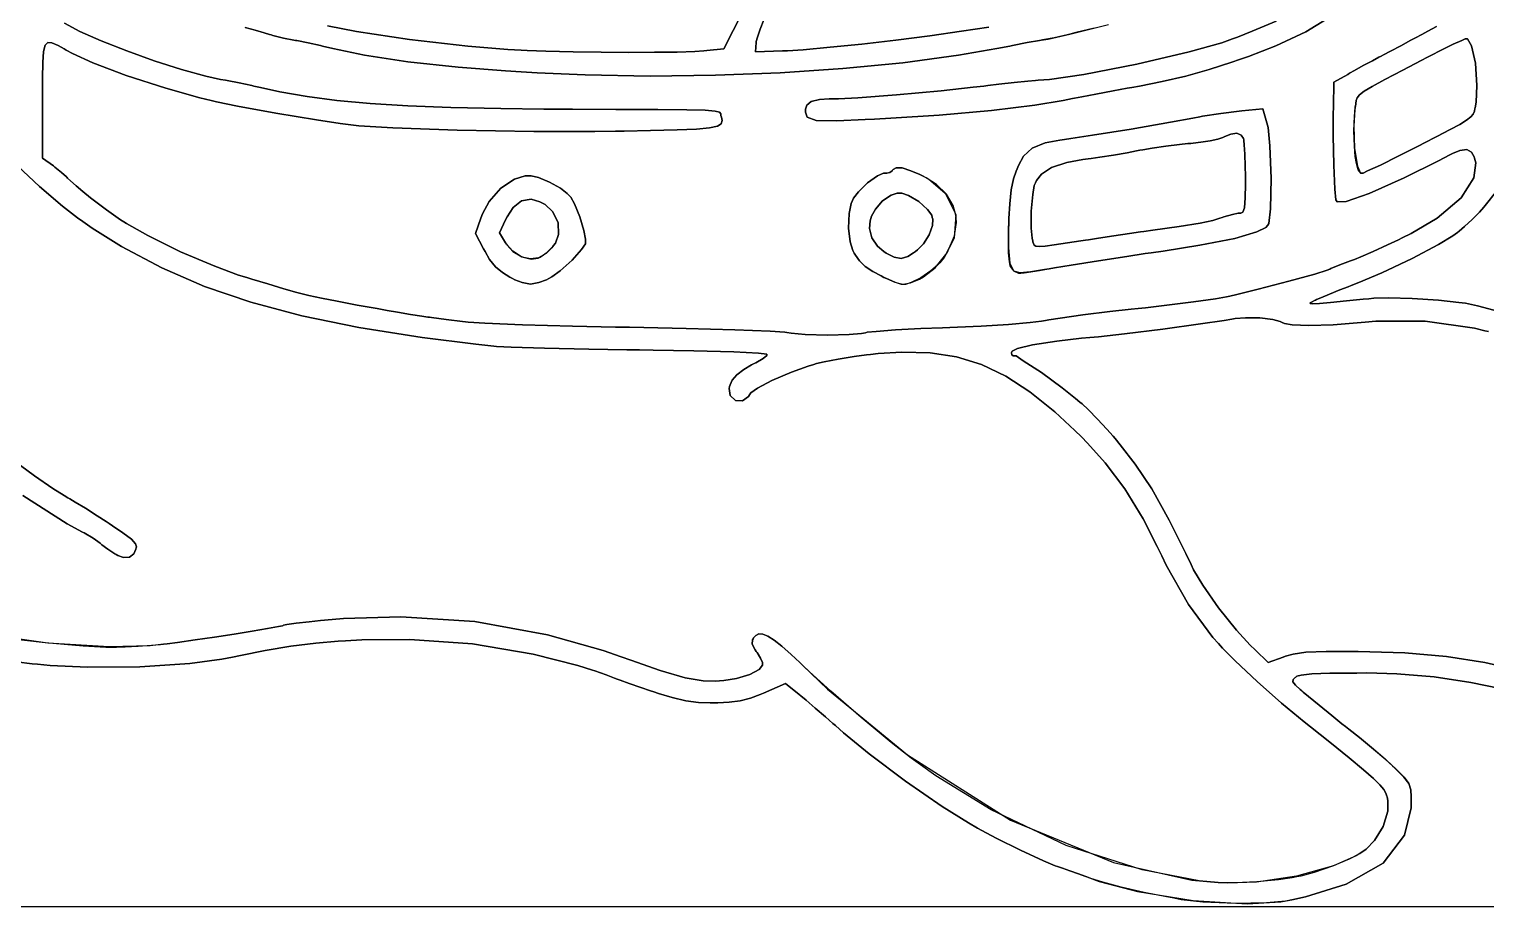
# Model space of a CAD drawing. Extents: x 0 to 13, y 0 to 16.7.
# Drawn here: x 4.37 to 9.68, y 0 to 3.2 of the extents above; entities that cross this region are included whole.
import ezdxf

# ---------------------------------------------------------------- set-up
doc = ezdxf.new("R2010")
doc.units = 0
doc.layers.get('0').update_dxf_attribs({"linetype": 'CONTINUOUS'})

msp = doc.modelspace()

# ---------------------------------------------------------------- linework, layer by layer
at = {"color": 7}
for points in [[(12.9583, 16.6667), (12.9583, 0), (0, 0)], [(6.96875, 3.2646), (6.90104, 3.13021), (6.83854, 3.12397), (6.82781, 3.12278), (6.79536, 3.12099), (6.73019, 3.11888), (6.64817, 3.11778), (6.55425, 3.11762), (6.45356, 3.11833), (6.35113, 3.12001), (6.25206, 3.12261), (6.18408, 3.125), (6.16146, 3.12603), (6.16146, 3.12603), (6.11279, 3.12804), (5.96707, 3.13992), (5.75493, 3.16411), (5.56114, 3.19374), (5.45518, 3.21436)], [(9.49908, 3.21224), (9.46756, 3.19521), (9.44499, 3.18317), (9.4375, 3.17914), (9.42942, 3.17492), (9.40539, 3.16206), (9.36833, 3.14208), (9.33068, 3.1219), (9.30533, 3.10851), (9.29688, 3.10417), (9.28885, 3.09999), (9.26492, 3.08735), (9.23122, 3.06928), (9.19987, 3.05203), (9.1811, 3.04129), (9.17503, 3.03749), (9.125, 3.00836), (9.12294, 2.91872), (9.12207, 2.89274), (9.12175, 2.81451), (9.12392, 2.706), (9.12847, 2.61817), (9.13226, 2.57969), (9.13439, 2.57607), (9.13644, 2.57206), (9.16965, 2.574), (9.25364, 2.60249), (9.38129, 2.65972), (9.50662, 2.72211), (9.5479, 2.74376), (9.55664, 2.74832), (9.58415, 2.75956), (9.60986, 2.76292), (9.62696, 2.75358), (9.6359, 2.73708), (9.63747, 2.73122), (9.64188, 2.71474), (9.63439, 2.65961), (9.58849, 2.58637), (9.50125, 2.51286), (9.40679, 2.45654), (9.37397, 2.44065), (9.36046, 2.43414), (9.31982, 2.41493), (9.26768, 2.39106), (9.22336, 2.37164), (9.19997, 2.36199), (9.19271, 2.35938), (9.18565, 2.35678), (9.14671, 2.34244), (9.1135, 2.32921), (9.10938, 2.3271), (9.10047, 2.32319), (9.05485, 2.30903), (8.96029, 2.28233), (8.84907, 2.25331), (8.77094, 2.2341), (8.74479, 2.22814), (8.73329, 2.22553), (8.69265, 2.21881), (8.61247, 2.20731), (8.51508, 2.19504), (8.43733, 2.18608), (8.41146, 2.18332), (8.38542, 2.18061), (8.3074, 2.17165), (8.20899, 2.1595), (8.12711, 2.14839), (8.08513, 2.14199), (8.07292, 2.1396), (8.05925, 2.13704), (8.0179, 2.13189), (7.93864, 2.12463), (7.83925, 2.11837), (7.75276, 2.11447), (7.72396, 2.11356), (7.69781, 2.11279), (7.61936, 2.10975), (7.52653, 2.10499), (7.45557, 2.09978), (7.42318, 2.09636), (7.41667, 2.09478), (7.40235, 2.09169), (7.35769, 2.08778), (7.27849, 2.08556), (7.19678, 2.08822), (7.1466, 2.09272), (7.13021, 2.09581), (7.13021, 2.09581), (7.12315, 2.09711), (7.06907, 2.10026), (6.9406, 2.10519), (6.76367, 2.11019), (6.60889, 2.11367), (6.55729, 2.11458), (6.50515, 2.11535), (6.34885, 2.1186), (6.16639, 2.12375), (6.02962, 2.12929), (5.96897, 2.13286), (5.95833, 2.13439), (5.94764, 2.13569), (5.88813, 2.1435), (5.83539, 2.15028), (5.82813, 2.15104), (5.82107, 2.15186), (5.79915, 2.155), (5.75803, 2.16151), (5.71035, 2.16954), (5.67367, 2.17594), (5.66146, 2.17811), (5.63715, 2.18257), (5.56429, 2.19586), (5.49089, 2.20942), (5.43431, 2.22054), (5.38758, 2.23074), (5.34392, 2.24175), (5.29622, 2.25521), (5.23774, 2.27268), (5.1805, 2.2901), (5.16146, 2.29585), (5.13183, 2.30496), (5.04449, 2.33712), (4.92031, 2.39014), (4.80078, 2.44937), (4.72287, 2.49328), (4.69792, 2.50939), (4.69228, 2.51303), (4.67572, 2.52436), (4.64947, 2.54329), (4.62088, 2.56483), (4.59179, 2.58751), (4.56386, 2.61008), (4.53896, 2.63097), (4.51882, 2.64893), (4.50836, 2.65896), (4.50521, 2.66249), (4.5039, 2.66407), (4.4866, 2.67893), (4.46149, 2.699), (4.45628, 2.70313), (4.41667, 2.73122), (4.41667, 2.94374), (4.41667, 2.9636), (4.41661, 3.02306), (4.41743, 3.08128), (4.42008, 3.12082), (4.42589, 3.14432), (4.43593, 3.15408), (4.45133, 3.15267), (4.47336, 3.14253), (4.49567, 3.13015), (4.50315, 3.12603), (4.52653, 3.11322), (4.59972, 3.07997), (4.72185, 3.0331), (4.86669, 2.9866), (4.9899, 2.9521), (5.03125, 2.94168), (5.05154, 2.93674), (5.12722, 2.92171), (5.26796, 2.896), (5.41531, 2.87125), (5.50217, 2.85781), (5.53125, 2.85417), (5.57053, 2.8495), (5.69412, 2.84179), (5.92876, 2.83322), (6.20811, 2.8291), (6.43093, 2.82921), (6.50521, 2.83018), (6.53722, 2.83074), (6.63331, 2.83242), (6.73047, 2.83475), (6.80078, 2.83778), (6.84831, 2.84207), (6.87696, 2.84831), (6.8909, 2.85704), (6.8941, 2.86888), (6.89176, 2.88064), (6.89063, 2.88439), (6.88997, 2.88644), (6.88917, 2.8929), (6.88499, 2.89919), (6.86908, 2.90354), (6.83242, 2.90642), (6.7659, 2.90815), (6.66049, 2.90918), (6.50717, 2.90978), (6.34939, 2.91026), (6.29688, 2.91043), (6.24447, 2.91069), (6.0874, 2.91243), (5.90582, 2.91629), (5.74826, 2.92231), (5.61089, 2.93072), (5.48996, 2.94194), (5.38162, 2.95617), (5.28207, 2.97368), (5.21099, 2.98904), (5.1875, 2.99479), (5.17969, 2.99664), (5.13346, 3.0064), (5.08985, 3.0146), (5.08333, 3.01563), (5.06532, 3.01824), (5.01193, 3.03033), (4.9229, 3.05512), (4.82422, 3.08697), (4.72418, 3.12283), (4.63086, 3.15956), (4.55246, 3.19422), (4.49707, 3.22364)], [(5.15576, 3.20882), (5.19228, 3.19846), (5.2251, 3.18892), (5.24376, 3.18326), (5.25, 3.18126), (5.25651, 3.17947), (5.29542, 3.16982), (5.33279, 3.16228), (5.33854, 3.16146), (5.34424, 3.16043), (5.38488, 3.15224), (5.42969, 3.14247), (5.4375, 3.14063), (5.47553, 3.13157), (5.5906, 3.10796), (5.74908, 3.08322), (5.93272, 3.06375), (6.10422, 3.05051), (6.16146, 3.04688), (6.21967, 3.04312), (6.39458, 3.03564), (6.63222, 3.03136), (6.87061, 3.0339), (7.10596, 3.04297), (7.33458, 3.05843), (7.55274, 3.08003), (7.75667, 3.10747), (7.89643, 3.13118), (7.94271, 3.14063), (7.95285, 3.14274), (8.00662, 3.15315), (8.05154, 3.16146), (8.05729, 3.16249), (8.08306, 3.16639), (8.16151, 3.18354), (8.3036, 3.21892)], [(7.86729, 3.20996), (7.76758, 3.19444), (7.65175, 3.17828), (7.52783, 3.16254), (7.40408, 3.14817), (7.28847, 3.13612), (7.18929, 3.12739), (7.13325, 3.12358), (7.11458, 3.12294), (7.01563, 3.11979), (7.01878, 3.1531), (7.01899, 3.15782), (7.02279, 3.17301), (7.03256, 3.20182), (7.04656, 3.23579)], [(8.91407, 3.23128), (8.82699, 3.1945), (8.77333, 3.17307), (8.75521, 3.16667), (8.71647, 3.153), (8.59765, 3.11936), (8.40647, 3.074), (8.21263, 3.03722), (8.08843, 3.0191), (8.04688, 3.01563), (8.03737, 3.01492), (8.0089, 3.01226), (7.95882, 3.00717), (7.90326, 3.00114), (7.86253, 2.99647), (7.84896, 2.99479), (7.81, 2.99018), (7.69293, 2.97781), (7.53054, 2.96278), (7.38911, 2.95204), (7.31912, 2.94792), (7.29585, 2.94792), (7.28407, 2.94792), (7.24886, 2.94581), (7.21869, 2.93869), (7.20264, 2.92551), (7.19792, 2.91032), (7.19792, 2.90522), (7.19792, 2.89931), (7.20458, 2.88146), (7.23682, 2.86968), (7.31261, 2.86789), (7.41564, 2.87213), (7.44997, 2.87397), (7.50896, 2.87711), (7.68599, 2.88861), (7.87696, 2.90522), (8.03489, 2.92497), (8.13781, 2.94206), (8.17188, 2.94894), (8.17914, 2.95025), (8.20529, 2.95518), (8.25717, 2.965), (8.32053, 2.97694), (8.37153, 2.98649), (8.38857, 2.98958), (8.41613, 2.99474), (8.49864, 3.01096), (8.58436, 3.03088), (8.67003, 3.05567), (8.75271, 3.08251), (8.78022, 3.09169), (8.81375, 3.10275), (8.91271, 3.141), (9.02251, 3.19222), (9.09733, 3.23876)], [(4.32536, 2.70378), (4.40571, 2.62853), (4.48921, 2.55701), (4.54438, 2.51346), (4.56353, 2.5), (4.5981, 2.47618), (4.70529, 2.40956), (4.85206, 2.33122), (5.00786, 2.26367), (5.17665, 2.20574), (5.36253, 2.15625), (5.56939, 2.11388), (5.80138, 2.07753), (5.99713, 2.05285), (6.0625, 2.04585), (6.07183, 2.04482), (6.12543, 2.04243), (6.24647, 2.03868), (6.40831, 2.03515), (6.54736, 2.03288), (6.59375, 2.03228), (6.64324, 2.03162), (6.79183, 2.02881), (6.93722, 2.02474), (7.02675, 2.02029), (7.05729, 2.01682), (7.05729, 2.01563), (7.05729, 2.0121), (7.04372, 2.00136), (7.01768, 1.98546), (7.01144, 1.98232), (7.0019, 1.97738), (6.97401, 1.9611), (6.94792, 1.94146), (6.93115, 1.92139), (6.92333, 1.90479), (6.92188, 1.89899), (6.92003, 1.89128), (6.92389, 1.86589), (6.94271, 1.84717), (6.96929, 1.84685), (6.99046, 1.86199), (6.99479, 1.86876), (6.99918, 1.87528), (7.02289, 1.89204), (7.07601, 1.92046), (7.14708, 1.95068), (7.20844, 1.97271), (7.22917, 1.97917), (7.23833, 1.98199), (7.2665, 1.98856), (7.31782, 1.99858), (7.37636, 2.00803), (7.42062, 2.01406), (7.43544, 2.01563), (7.46382, 2.01887), (7.54958, 2.02414), (7.65338, 2.02149), (7.74929, 2.00672), (7.84006, 1.97879), (7.92833, 1.93664), (8.01665, 1.87929), (8.10769, 1.80561), (8.18072, 1.73801), (8.20415, 1.71457), (8.22657, 1.69194), (8.29058, 1.62067), (8.36301, 1.5249), (8.42914, 1.41564), (8.48079, 1.31527), (8.49685, 1.28125), (8.51324, 1.24691), (8.59424, 1.1033), (8.68354, 0.983074), (8.70415, 0.960394), (8.71858, 0.944282), (8.76454, 0.898113), (8.84517, 0.822049), (8.93338, 0.743815), (8.99539, 0.691732), (9.01665, 0.675022), (9.03982, 0.656521), (9.10938, 0.600857), (9.18028, 0.543619), (9.23242, 0.500543), (9.26882, 0.468912), (9.29264, 0.44591), (9.30681, 0.428765), (9.31451, 0.414768), (9.31788, 0.404514), (9.31874, 0.401042), (9.32189, 0.388672), (9.32086, 0.348742), (9.30453, 0.293403), (9.27317, 0.242133), (9.24219, 0.210178), (9.23019, 0.202094), (9.20562, 0.185981), (9.12349, 0.15039), (8.9885, 0.111871), (8.84256, 0.090332), (8.73768, 0.086697), (8.70313, 0.089572), (8.70313, 0.089572), (8.63325, 0.095486), (8.42557, 0.135037), (8.14844, 0.223579), (7.87517, 0.353733), (7.67307, 0.477647), (7.60938, 0.523981), (7.58415, 0.542481), (7.51036, 0.600206), (7.40087, 0.690539), (7.29042, 0.786947), (7.21354, 0.85726), (7.18853, 0.881239), (7.17817, 0.891168), (7.14671, 0.920518), (7.11214, 0.951064), (7.08393, 0.973361), (7.06119, 0.987901), (7.04303, 0.995226), (7.02854, 0.99566), (7.01693, 0.989854), (7.00922, 0.981338), (7.00726, 0.978136), (7.00515, 0.974772), (7.00364, 0.958333), (7.0146, 0.937771), (7.01878, 0.932292), (7.02186, 0.928386), (7.03489, 0.907064), (7.04167, 0.891601), (7.04167, 0.886447), (7.04167, 0.881347), (7.0294, 0.865886), (6.99593, 0.847547), (6.94629, 0.833333), (6.90067, 0.826118), (6.88542, 0.824978), (6.87028, 0.82411), (6.82471, 0.824761), (6.75999, 0.835558), (6.66813, 0.862956), (6.56142, 0.899849), (6.52604, 0.912489), (6.46013, 0.935818), (6.25776, 0.992567), (5.9924, 1.04091), (5.72358, 1.05843), (5.51411, 1.05252), (5.44476, 1.04584), (5.43067, 1.04454), (5.38835, 1.04031), (5.3411, 1.03494), (5.30794, 1.03033), (5.29476, 1.02789), (5.29372, 1.02707), (5.29113, 1.02555), (5.27669, 1.02289), (5.23742, 1.01563), (5.18158, 1.00618), (5.11507, 0.995497), (5.04368, 0.984429), (4.97319, 0.973958), (4.9095, 0.964953), (4.87115, 0.959853), (4.85835, 0.958333), (4.80897, 0.9528), (4.6594, 0.948622), (4.43647, 0.961643), (4.19006, 0.997504)], [(9.70806, 2.17714), (9.64789, 2.19325), (9.61518, 2.20057), (9.60417, 2.2021), (9.57981, 2.20546), (9.50651, 2.21338), (9.41054, 2.22021), (9.32329, 2.22217), (9.26975, 2.2206), (9.25206, 2.21875), (9.23172, 2.21679), (9.17079, 2.21094), (9.11176, 2.20535), (9.07194, 2.20193), (9.04839, 2.20053), (9.03814, 2.20111), (9.03819, 2.20356), (9.04557, 2.20774), (9.05436, 2.21208), (9.05729, 2.21354), (9.06168, 2.21565), (9.07747, 2.22244), (9.10872, 2.23546), (9.14675, 2.25076), (9.17731, 2.26275), (9.1875, 2.26665), (9.21582, 2.27746), (9.29958, 2.3131), (9.4101, 2.36513), (9.50618, 2.41639), (9.55871, 2.44819), (9.57497, 2.46039), (9.58171, 2.4656), (9.60118, 2.48221), (9.62901, 2.50797), (9.65511, 2.53472), (9.67117, 2.55296), (9.67606, 2.55935), (9.71875, 2.61253)], [(9.77458, 0.868599), (9.67497, 0.891114), (9.53538, 0.913303), (9.38336, 0.926486), (9.25597, 0.931099), (9.21354, 0.931261), (9.18425, 0.931424), (9.09631, 0.931261), (9.02263, 0.928819), (8.97592, 0.922635), (8.9484, 0.914876), (8.93956, 0.911458), (8.88542, 0.891656), (8.83751, 0.9375), (8.81972, 0.954644), (8.76981, 1.00949), (8.704, 1.09131), (8.6466, 1.1741), (8.61344, 1.22966), (8.60417, 1.24897), (8.58436, 1.28966), (8.52365, 1.41103), (8.46094, 1.52479), (8.40056, 1.6155), (8.34597, 1.6856), (8.3271, 1.70833), (8.31976, 1.71718), (8.2971, 1.74294), (8.26303, 1.77974), (8.22889, 1.81413), (8.20665, 1.83512), (8.19894, 1.84169), (8.18317, 1.85536), (8.13379, 1.89399), (8.05817, 1.94911), (7.99251, 1.99274), (7.9661, 2.01042), (7.95731, 2.01042), (7.95557, 2.01042), (7.95053, 2.01394), (7.94943, 2.02111), (7.94997, 2.02289), (7.95156, 2.02761), (7.97157, 2.03694), (8.02653, 2.05083), (8.11431, 2.06429), (8.20432, 2.07437), (8.23438, 2.0771), (8.266, 2.08018), (8.36083, 2.0906), (8.50157, 2.10786), (8.63835, 2.12663), (8.7245, 2.13981), (8.75315, 2.14481), (8.76531, 2.14692), (8.8024, 2.14962), (8.85454, 2.14871), (8.90181, 2.14279), (8.92839, 2.13618), (8.93647, 2.13226), (8.9445, 2.12836), (8.9725, 2.12354), (9.03358, 2.12071), (9.12158, 2.12397), (9.20931, 2.13058), (9.23856, 2.13336), (9.27761, 2.13699), (9.4579, 2.13726), (9.63672, 2.11149), (9.67503, 2.10211), (9.68842, 2.09901)], [(4.34554, 1.50136), (4.50657, 1.39806), (4.5625, 1.36773), (4.56874, 1.36437), (4.6014, 1.34467), (4.62733, 1.32655), (4.63021, 1.32395), (4.63303, 1.32134), (4.65506, 1.30469), (4.68072, 1.28803), (4.68544, 1.28543), (4.69162, 1.2819), (4.71235, 1.27485), (4.73438, 1.27566), (4.75017, 1.28765), (4.75754, 1.30458), (4.75836, 1.31044), (4.7589, 1.31369), (4.75575, 1.32427), (4.74083, 1.34142), (4.70996, 1.36523), (4.67215, 1.39074), (4.6594, 1.39899), (4.64849, 1.40603), (4.61583, 1.42697), (4.57303, 1.4541), (4.53586, 1.47711), (4.5159, 1.4891), (4.50939, 1.49274), (4.49528, 1.50071), (4.45437, 1.52681), (4.38764, 1.57281), (4.31342, 1.6275)], [(4.32183, 0.89426), (4.37967, 0.887261), (4.39899, 0.885417), (4.44433, 0.880914), (4.58128, 0.874567), (4.77175, 0.875814), (4.9534, 0.8884), (5.07081, 0.903592), (5.10938, 0.911458), (5.13894, 0.917697), (5.22797, 0.935385), (5.32264, 0.951335), (5.41374, 0.962131), (5.49479, 0.968967), (5.52186, 0.970811), (5.58035, 0.974664), (5.75651, 0.975911), (5.98432, 0.959799), (6.20594, 0.922364), (6.36871, 0.880914), (6.42188, 0.863553), (6.43044, 0.860732), (6.47211, 0.846138), (6.50233, 0.834636), (6.50521, 0.833333), (6.50803, 0.832032), (6.52274, 0.826606), (6.55518, 0.815158), (6.59776, 0.800564), (6.63379, 0.788411), (6.64583, 0.784397), (6.66233, 0.779025), (6.71218, 0.763726), (6.76221, 0.751736), (6.80871, 0.746149), (6.85058, 0.744792), (6.86458, 0.744792), (6.87836, 0.744954), (6.91982, 0.746419), (6.96056, 0.751193), (6.99832, 0.761664), (7.03331, 0.775336), (7.04482, 0.780219), (7.125, 0.814561), (7.17503, 0.775011), (7.18147, 0.769803), (7.20063, 0.753797), (7.2341, 0.725315), (7.27106, 0.693306), (7.29824, 0.669487), (7.30729, 0.661458), (7.3374, 0.634983), (7.43067, 0.558649), (7.56299, 0.458496), (7.69689, 0.366319), (7.79238, 0.306207), (7.82497, 0.287489), (7.8411, 0.278157), (7.89296, 0.251193), (7.98215, 0.207032), (8.06565, 0.167969), (8.10801, 0.149468), (8.11664, 0.146864), (8.12131, 0.145563), (8.13574, 0.14106), (8.16249, 0.132053), (8.19308, 0.121094), (8.21625, 0.112413), (8.22396, 0.109375), (8.26882, 0.092773), (8.40847, 0.056369), (8.61182, 0.022787), (8.80794, 0.011719), (8.93099, 0.017958), (8.97081, 0.026042), (9.02111, 0.036404), (9.16894, 0.08252), (9.30414, 0.15956), (9.38157, 0.261774), (9.40625, 0.360786), (9.40625, 0.393772), (9.40625, 0.401964), (9.405, 0.426486), (9.39789, 0.449761), (9.37989, 0.473469), (9.35444, 0.498969), (9.34581, 0.507269), (9.338, 0.515082), (9.31342, 0.537381), (9.26872, 0.575792), (9.21778, 0.617785), (9.17953, 0.648329), (9.16667, 0.658311), (9.15424, 0.668186), (9.11714, 0.697863), (9.07053, 0.735568), (9.03217, 0.767199), (9.01275, 0.783583), (9.00726, 0.788519), (9.00163, 0.793565), (8.98508, 0.808974), (8.97537, 0.821343), (8.97635, 0.829861), (8.98372, 0.836643), (8.98643, 0.838542), (8.99007, 0.841417), (9.0051, 0.845703), (9.04383, 0.850151), (9.10932, 0.852485), (9.18354, 0.853136), (9.20833, 0.853136), (9.24468, 0.853353), (9.35385, 0.850097), (9.48969, 0.838813), (9.62418, 0.818576), (9.73047, 0.796929)]]:
    msp.add_lwpolyline(points, dxfattribs=at)
at = {"color": 0}
for points in [[(5.45518, 3.21436), (5.56114, 3.19374), (5.75493, 3.16411), (5.96707, 3.13992), (6.11279, 3.12804), (6.16146, 3.12603), (6.18408, 3.125), (6.25206, 3.12261), (6.35113, 3.12001), (6.45356, 3.11833), (6.55425, 3.11762), (6.64817, 3.11778), (6.73019, 3.11888), (6.79536, 3.12099), (6.82781, 3.12278), (6.83854, 3.12397), (6.83854, 3.12397), (6.90104, 3.13021), (6.96875, 3.2646)], [(4.49707, 3.22364), (4.55246, 3.19422), (4.63086, 3.15956), (4.72418, 3.12283), (4.82422, 3.08697), (4.9229, 3.05512), (5.01193, 3.03033), (5.06532, 3.01824), (5.08333, 3.01563), (5.08985, 3.0146), (5.13346, 3.0064), (5.17969, 2.99664), (5.1875, 2.99479), (5.21099, 2.98904), (5.28207, 2.97368), (5.38162, 2.95617), (5.48996, 2.94194), (5.61089, 2.93072), (5.74826, 2.92231), (5.90582, 2.91629), (6.0874, 2.91243), (6.24447, 2.91069), (6.29688, 2.91043), (6.34939, 2.91026), (6.50717, 2.90978), (6.66049, 2.90918), (6.7659, 2.90815), (6.83242, 2.90642), (6.86908, 2.90354), (6.88499, 2.89919), (6.88917, 2.8929), (6.88997, 2.88644), (6.89063, 2.88439), (6.89176, 2.88064), (6.8941, 2.86888), (6.8909, 2.85704), (6.87696, 2.84831), (6.84831, 2.84207), (6.80078, 2.83778), (6.73047, 2.83475), (6.63331, 2.83242), (6.53722, 2.83074), (6.50521, 2.83018), (6.43093, 2.82921), (6.20811, 2.8291), (5.92876, 2.83322), (5.69412, 2.84179), (5.57053, 2.8495), (5.53125, 2.85417), (5.50217, 2.85781), (5.41531, 2.87125), (5.26796, 2.896), (5.12722, 2.92171), (5.05154, 2.93674), (5.03125, 2.94168), (4.9899, 2.9521), (4.86669, 2.9866), (4.72185, 3.0331), (4.59972, 3.07997), (4.52653, 3.11322), (4.50315, 3.12603), (4.49567, 3.13015), (4.47336, 3.14253), (4.45133, 3.15267), (4.43593, 3.15408), (4.42589, 3.14432), (4.42008, 3.12082), (4.41743, 3.08128), (4.41661, 3.02306), (4.41667, 2.9636), (4.41667, 2.94374), (4.41667, 2.73122), (4.45628, 2.70313), (4.46149, 2.699), (4.4866, 2.67893), (4.5039, 2.66407), (4.50521, 2.66249), (4.50836, 2.65896), (4.51882, 2.64893), (4.53896, 2.63097), (4.56386, 2.61008), (4.59179, 2.58751), (4.62088, 2.56483), (4.64947, 2.54329), (4.67572, 2.52436), (4.69228, 2.51303), (4.69792, 2.50939), (4.72287, 2.49328), (4.80078, 2.44937), (4.92031, 2.39014), (5.04449, 2.33712), (5.13183, 2.30496), (5.16146, 2.29585), (5.1805, 2.2901), (5.23774, 2.27268), (5.29622, 2.25521), (5.34392, 2.24175), (5.38758, 2.23074), (5.43431, 2.22054), (5.49089, 2.20942), (5.56429, 2.19586), (5.63715, 2.18257), (5.66146, 2.17811), (5.67367, 2.17594), (5.71035, 2.16954), (5.75803, 2.16151), (5.79915, 2.155), (5.82107, 2.15186), (5.82813, 2.15104), (5.83539, 2.15028), (5.88813, 2.1435), (5.94764, 2.13569), (5.95833, 2.13439), (5.96897, 2.13286), (6.02962, 2.12929), (6.16639, 2.12375), (6.34885, 2.1186), (6.50515, 2.11535), (6.55729, 2.11458), (6.60889, 2.11367), (6.76367, 2.11019), (6.9406, 2.10519), (7.06907, 2.10026), (7.12315, 2.09711), (7.13021, 2.09581), (7.1466, 2.09272), (7.19678, 2.08822), (7.27849, 2.08556), (7.35769, 2.08778), (7.40235, 2.09169), (7.41667, 2.09478), (7.41667, 2.09478), (7.42318, 2.09636), (7.45557, 2.09978), (7.52653, 2.10499), (7.61936, 2.10975), (7.69781, 2.11279), (7.72396, 2.11356), (7.75276, 2.11447), (7.83925, 2.11837), (7.93864, 2.12463), (8.0179, 2.13189), (8.05925, 2.13704), (8.07292, 2.1396), (8.08513, 2.14199), (8.12711, 2.14839), (8.20899, 2.1595), (8.3074, 2.17165), (8.38542, 2.18061), (8.41146, 2.18332), (8.43733, 2.18608), (8.51508, 2.19504), (8.61247, 2.20731), (8.69265, 2.21881), (8.73329, 2.22553), (8.74479, 2.22814), (8.77094, 2.2341), (8.84907, 2.25331), (8.96029, 2.28233), (9.05485, 2.30903), (9.10047, 2.32319), (9.10938, 2.3271), (9.1135, 2.32921), (9.14671, 2.34244), (9.18565, 2.35678), (9.19271, 2.35938), (9.19997, 2.36199), (9.22336, 2.37164), (9.26768, 2.39106), (9.31982, 2.41493), (9.36046, 2.43414), (9.37397, 2.44065), (9.40679, 2.45654), (9.50125, 2.51286), (9.58849, 2.58637), (9.63439, 2.65961), (9.64188, 2.71474), (9.63747, 2.73122), (9.6359, 2.73708), (9.62696, 2.75358), (9.60986, 2.76292), (9.58415, 2.75956), (9.55664, 2.74832), (9.5479, 2.74376), (9.50662, 2.72211), (9.38129, 2.65972), (9.25364, 2.60249), (9.16965, 2.574), (9.13644, 2.57206), (9.13439, 2.57607), (9.13226, 2.57969), (9.12847, 2.61817), (9.12392, 2.706), (9.12175, 2.81451), (9.12207, 2.89274), (9.12294, 2.91872), (9.125, 3.00836), (9.17503, 3.03749), (9.1811, 3.04129), (9.19987, 3.05203), (9.23122, 3.06928), (9.26492, 3.08735), (9.28885, 3.09999), (9.29688, 3.10417), (9.30533, 3.10851), (9.33068, 3.1219), (9.36833, 3.14208), (9.40539, 3.16206), (9.42942, 3.17492), (9.4375, 3.17914), (9.44499, 3.18317), (9.46756, 3.19521), (9.49908, 3.21224)], [(8.25037, 3.20643), (8.18365, 3.18989), (8.16146, 3.18435), (8.15283, 3.18201), (8.10504, 3.17111), (8.06299, 3.16331), (8.05729, 3.16249), (8.05154, 3.16146), (8.00662, 3.15315), (7.95285, 3.14274), (7.94271, 3.14063), (7.89643, 3.13118), (7.75667, 3.10747), (7.55274, 3.08003), (7.33458, 3.05843), (7.10596, 3.04297), (6.87061, 3.0339), (6.63222, 3.03136), (6.39458, 3.03564), (6.21967, 3.04312), (6.16146, 3.04688), (6.10422, 3.05051), (5.93272, 3.06375), (5.74908, 3.08322), (5.5906, 3.10796), (5.47553, 3.13157), (5.4375, 3.14063), (5.42969, 3.14247), (5.38488, 3.15224), (5.34424, 3.16043), (5.33854, 3.16146), (5.33279, 3.16228), (5.29542, 3.16982), (5.25651, 3.17947), (5.25, 3.18126), (5.24376, 3.18326), (5.2251, 3.18892), (5.19228, 3.19846), (5.15576, 3.20882)], [(7.04656, 3.23579), (7.03256, 3.20182), (7.02279, 3.17301), (7.01899, 3.15782), (7.01878, 3.1531), (7.01563, 3.11979), (7.11458, 3.12294), (7.13325, 3.12358), (7.18929, 3.12739), (7.28847, 3.13612), (7.40408, 3.14817), (7.52783, 3.16254), (7.65175, 3.17828), (7.76758, 3.19444), (7.86729, 3.20996)], [(9.09733, 3.23876), (9.02251, 3.19222), (8.91271, 3.141), (8.81375, 3.10275), (8.78022, 3.09169), (8.75271, 3.08251), (8.67003, 3.05567), (8.58436, 3.03088), (8.49864, 3.01096), (8.41613, 2.99474), (8.38857, 2.98958), (8.37153, 2.98649), (8.32053, 2.97694), (8.25717, 2.965), (8.20529, 2.95518), (8.17914, 2.95025), (8.17188, 2.94894), (8.13781, 2.94206), (8.03489, 2.92497), (7.87696, 2.90522), (7.68599, 2.88861), (7.50896, 2.87711), (7.44997, 2.87397), (7.41564, 2.87213), (7.31261, 2.86789), (7.23682, 2.86968), (7.20458, 2.88146), (7.19792, 2.89931), (7.19792, 2.90522), (7.19792, 2.91032), (7.20264, 2.92551), (7.21869, 2.93869), (7.24886, 2.94581), (7.28407, 2.94792), (7.29585, 2.94792), (7.31912, 2.94792), (7.38911, 2.95204), (7.53054, 2.96278), (7.69293, 2.97781), (7.81, 2.99018), (7.84896, 2.99479), (7.86253, 2.99647), (7.90326, 3.00114), (7.95882, 3.00717), (8.0089, 3.01226), (8.03737, 3.01492), (8.04688, 3.01563), (8.08843, 3.0191), (8.21263, 3.03722), (8.40647, 3.074), (8.59765, 3.11936), (8.71647, 3.153), (8.75521, 3.16667), (8.77333, 3.17307), (8.82699, 3.1945), (8.91407, 3.23128)], [(4.28694, 0.980469), (4.42626, 0.964085), (4.56446, 0.95242), (4.64811, 0.947917), (4.67606, 0.947917), (4.68647, 0.947917), (4.71783, 0.948839), (4.766, 0.951172), (4.81472, 0.954536), (4.84744, 0.957249), (4.85835, 0.958333), (4.87115, 0.959853), (4.9095, 0.964953), (4.97319, 0.973958), (5.04368, 0.984429), (5.11507, 0.995497), (5.18158, 1.00618), (5.23742, 1.01563), (5.27669, 1.02289), (5.29113, 1.02555), (5.29372, 1.02707), (5.29476, 1.02789), (5.30794, 1.03033), (5.3411, 1.03494), (5.38835, 1.04031), (5.43067, 1.04454), (5.44476, 1.04584), (5.51411, 1.05252), (5.72358, 1.05843), (5.9924, 1.04091), (6.25776, 0.992567), (6.46013, 0.935818), (6.52604, 0.912489), (6.56142, 0.899849), (6.66813, 0.862956), (6.75999, 0.835558), (6.82471, 0.824761), (6.87028, 0.82411), (6.88542, 0.824978), (6.90067, 0.826118), (6.94629, 0.833333), (6.99593, 0.847547), (7.0294, 0.865886), (7.04167, 0.881347), (7.04167, 0.886447), (7.04167, 0.891601), (7.03489, 0.907064), (7.02186, 0.928386), (7.01878, 0.932292), (7.0146, 0.937771), (7.00364, 0.958333), (7.00515, 0.974772), (7.00726, 0.978136), (7.00922, 0.981338), (7.01693, 0.989854), (7.02854, 0.99566), (7.04303, 0.995226), (7.06119, 0.987901), (7.08393, 0.973361), (7.11214, 0.951064), (7.14671, 0.920518), (7.17817, 0.891168), (7.18853, 0.881239), (7.27897, 0.794487), (7.57032, 0.55485), (7.94618, 0.315918), (8.32183, 0.161729), (8.60693, 0.097548), (8.70313, 0.089572), (8.71853, 0.088379), (8.76514, 0.088433), (8.84321, 0.092177), (8.92285, 0.099826), (8.9731, 0.106934), (8.98958, 0.110406), (8.98958, 0.110406), (9.00586, 0.11377), (9.0541, 0.126953), (9.12082, 0.149631), (9.18201, 0.175618), (9.21875, 0.194553), (9.23019, 0.202094), (9.24219, 0.210178), (9.27317, 0.242133), (9.30453, 0.293403), (9.32086, 0.348742), (9.32189, 0.388672), (9.31874, 0.401042), (9.31788, 0.404514), (9.31451, 0.414768), (9.30681, 0.428765), (9.29264, 0.44591), (9.26882, 0.468912), (9.23242, 0.500543), (9.18028, 0.543619), (9.10938, 0.600857), (9.03982, 0.656521), (9.01665, 0.675022), (8.99539, 0.691732), (8.93338, 0.743815), (8.84517, 0.822049), (8.76454, 0.898113), (8.71858, 0.944282), (8.70415, 0.960394), (8.68354, 0.983074), (8.59424, 1.1033), (8.51324, 1.24691), (8.49685, 1.28125), (8.48079, 1.31527), (8.42914, 1.41564), (8.36301, 1.5249), (8.29058, 1.62067), (8.22657, 1.69194), (8.20415, 1.71457), (8.18072, 1.73801), (8.10769, 1.80561), (8.01665, 1.87929), (7.92833, 1.93664), (7.84006, 1.97879), (7.74929, 2.00672), (7.65338, 2.02149), (7.54958, 2.02414), (7.46382, 2.01887), (7.43544, 2.01563), (7.42062, 2.01406), (7.37636, 2.00803), (7.31782, 1.99858), (7.2665, 1.98856), (7.23833, 1.98199), (7.22917, 1.97917), (7.20844, 1.97271), (7.14708, 1.95068), (7.07601, 1.92046), (7.02289, 1.89204), (6.99918, 1.87528), (6.99479, 1.86876), (6.99046, 1.86199), (6.96929, 1.84685), (6.94271, 1.84717), (6.92389, 1.86589), (6.92003, 1.89128), (6.92188, 1.89899), (6.92333, 1.90479), (6.93115, 1.92139), (6.94792, 1.94146), (6.97401, 1.9611), (7.0019, 1.97738), (7.01144, 1.98232), (7.01768, 1.98546), (7.04372, 2.00136), (7.05729, 2.0121), (7.05729, 2.01563), (7.05729, 2.01682), (7.02675, 2.02029), (6.93722, 2.02474), (6.79183, 2.02881), (6.64324, 2.03162), (6.59375, 2.03228), (6.54736, 2.03288), (6.40831, 2.03515), (6.24647, 2.03868), (6.12543, 2.04243), (6.07183, 2.04482), (6.0625, 2.04585), (5.99713, 2.05285), (5.80138, 2.07753), (5.56939, 2.11388), (5.36253, 2.15625), (5.17665, 2.20574), (5.00786, 2.26367), (4.85206, 2.33122), (4.70529, 2.40956), (4.5981, 2.47618), (4.56353, 2.5), (4.54438, 2.51346), (4.48921, 2.55701), (4.40571, 2.62853), (4.32536, 2.70378)], [(9.71875, 2.61253), (9.67606, 2.55935), (9.67117, 2.55296), (9.65511, 2.53472), (9.62901, 2.50797), (9.60118, 2.48221), (9.58171, 2.4656), (9.57497, 2.46039), (9.55871, 2.44819), (9.50618, 2.41639), (9.4101, 2.36513), (9.29958, 2.3131), (9.21582, 2.27746), (9.1875, 2.26665), (9.17731, 2.26275), (9.14675, 2.25076), (9.10872, 2.23546), (9.07747, 2.22244), (9.06168, 2.21565), (9.05729, 2.21354), (9.05436, 2.21208), (9.04557, 2.20774), (9.03819, 2.20356), (9.03814, 2.20111), (9.04839, 2.20053), (9.07194, 2.20193), (9.11176, 2.20535), (9.17079, 2.21094), (9.23172, 2.21679), (9.25206, 2.21875), (9.26975, 2.2206), (9.32329, 2.22217), (9.41054, 2.22021), (9.50651, 2.21338), (9.57981, 2.20546), (9.60417, 2.2021), (9.61518, 2.20057), (9.64789, 2.19325), (9.70806, 2.17714)], [(9.68842, 2.09901), (9.67503, 2.10211), (9.63672, 2.11149), (9.4579, 2.13726), (9.27761, 2.13699), (9.23856, 2.13336), (9.20931, 2.13058), (9.12158, 2.12397), (9.03358, 2.12071), (8.9725, 2.12354), (8.9445, 2.12836), (8.93647, 2.13226), (8.92839, 2.13618), (8.90181, 2.14279), (8.85454, 2.14871), (8.8024, 2.14962), (8.76531, 2.14692), (8.75315, 2.14481), (8.7245, 2.13981), (8.63835, 2.12663), (8.50157, 2.10786), (8.36083, 2.0906), (8.266, 2.08018), (8.23438, 2.0771), (8.20432, 2.07437), (8.11431, 2.06429), (8.02653, 2.05083), (7.97157, 2.03694), (7.95156, 2.02761), (7.94997, 2.02289), (7.94943, 2.02111), (7.95053, 2.01394), (7.95557, 2.01042), (7.95731, 2.01042), (7.9661, 2.01042), (7.99251, 1.99274), (8.05817, 1.94911), (8.13379, 1.89399), (8.18317, 1.85536), (8.19894, 1.84169), (8.20665, 1.83512), (8.22889, 1.81413), (8.26303, 1.77974), (8.2971, 1.74294), (8.31976, 1.71718), (8.3271, 1.70833), (8.34597, 1.6856), (8.40056, 1.6155), (8.46094, 1.52479), (8.52365, 1.41103), (8.58436, 1.28966), (8.60417, 1.24897), (8.61344, 1.22966), (8.6466, 1.1741), (8.704, 1.09131), (8.76981, 1.00949), (8.81972, 0.954644), (8.83751, 0.9375), (8.88542, 0.891656), (8.93956, 0.911458), (8.9484, 0.914876), (8.97592, 0.922635), (9.02263, 0.928819), (9.09631, 0.931261), (9.18425, 0.931424), (9.21354, 0.931261), (9.25597, 0.931099), (9.38336, 0.926486), (9.53538, 0.913303), (9.67497, 0.891114), (9.77458, 0.868599)], [(4.31342, 1.6275), (4.38764, 1.57281), (4.45437, 1.52681), (4.49528, 1.50071), (4.50939, 1.49274), (4.5159, 1.4891), (4.53586, 1.47711), (4.57303, 1.4541), (4.61583, 1.42697), (4.64849, 1.40603), (4.6594, 1.39899), (4.67215, 1.39074), (4.70996, 1.36523), (4.74083, 1.34142), (4.75575, 1.32427), (4.7589, 1.31369), (4.75836, 1.31044), (4.75754, 1.30458), (4.75017, 1.28765), (4.73438, 1.27566), (4.71235, 1.27485), (4.69162, 1.2819), (4.68544, 1.28543), (4.68072, 1.28803), (4.65506, 1.30469), (4.63303, 1.32134), (4.63021, 1.32395), (4.62733, 1.32655), (4.6014, 1.34467), (4.56874, 1.36437), (4.5625, 1.36773), (4.50657, 1.39806), (4.34554, 1.50136)], [(9.73047, 0.796929), (9.62418, 0.818576), (9.48969, 0.838813), (9.35385, 0.850097), (9.24468, 0.853353), (9.20833, 0.853136), (9.18354, 0.853136), (9.10932, 0.852485), (9.04383, 0.850151), (9.0051, 0.845703), (8.99007, 0.841417), (8.98643, 0.838542), (8.98372, 0.836643), (8.97635, 0.829861), (8.97537, 0.821343), (8.98508, 0.808974), (9.00163, 0.793565), (9.00726, 0.788519), (9.01275, 0.783583), (9.03217, 0.767199), (9.07053, 0.735568), (9.11714, 0.697863), (9.15424, 0.668186), (9.16667, 0.658311), (9.17953, 0.648329), (9.21783, 0.617785), (9.26888, 0.575792), (9.31386, 0.537381), (9.33886, 0.515082), (9.3469, 0.507269), (9.35536, 0.498969), (9.38032, 0.473469), (9.39806, 0.449761), (9.405, 0.426486), (9.40625, 0.401964), (9.40625, 0.393772), (9.40625, 0.360786), (9.38157, 0.261774), (9.30414, 0.15956), (9.16894, 0.08252), (9.02111, 0.036404), (8.97081, 0.026042), (8.94808, 0.02143), (8.87842, 0.014703), (8.76519, 0.011881), (8.64751, 0.017415), (8.56782, 0.026313), (8.54167, 0.03125), (8.54167, 0.03125), (8.51449, 0.036404), (8.43326, 0.052734), (8.34961, 0.071506), (8.2825, 0.089735), (8.23839, 0.104058), (8.22396, 0.109375), (8.21625, 0.112413), (8.19308, 0.121094), (8.16249, 0.132053), (8.13574, 0.14106), (8.12131, 0.145563), (8.11664, 0.146864), (8.10801, 0.149468), (8.06565, 0.167969), (7.98215, 0.207032), (7.89296, 0.251193), (7.8411, 0.278157), (7.82497, 0.287489), (7.79238, 0.306207), (7.69689, 0.366319), (7.56299, 0.458496), (7.43067, 0.558649), (7.3374, 0.634983), (7.30729, 0.661458), (7.29824, 0.669487), (7.27106, 0.693306), (7.2341, 0.725315), (7.20063, 0.753797), (7.18147, 0.769803), (7.17503, 0.775011), (7.125, 0.814561), (7.04482, 0.780219), (7.03331, 0.775336), (6.99832, 0.761664), (6.96056, 0.751193), (6.91982, 0.746419), (6.87836, 0.744954), (6.86458, 0.744792), (6.85058, 0.744792), (6.80871, 0.746149), (6.76221, 0.751736), (6.71218, 0.763726), (6.66233, 0.779025), (6.64583, 0.784397), (6.63379, 0.788411), (6.59776, 0.800564), (6.55518, 0.815158), (6.52274, 0.826606), (6.50803, 0.832032), (6.50521, 0.833333), (6.50233, 0.834636), (6.47211, 0.846138), (6.43044, 0.860732), (6.42188, 0.863553), (6.36871, 0.880914), (6.20594, 0.922364), (5.98432, 0.959799), (5.75651, 0.975911), (5.58035, 0.974664), (5.52186, 0.970811), (5.49479, 0.968967), (5.41374, 0.962131), (5.32264, 0.951335), (5.22797, 0.935385), (5.13894, 0.917697), (5.10938, 0.911458), (5.07081, 0.903592), (4.9534, 0.8884), (4.77175, 0.875814), (4.58128, 0.874567), (4.44433, 0.880914), (4.39899, 0.885417), (4.37967, 0.887261), (4.32183, 0.89426)]]:
    msp.add_lwpolyline(points, dxfattribs=at)
for points in [[(9.43647, 2.7781), (9.45242, 2.78624), (9.50022, 2.81065), (9.54861, 2.83583), (9.58376, 2.85508), (9.60792, 2.86996), (9.62338, 2.88194), (9.63226, 2.89258), (9.63693, 2.90332), (9.63906, 2.91254), (9.6396, 2.91564), (9.6429, 2.93571), (9.64567, 2.99707), (9.64063, 3.07867), (9.62696, 3.14154), (9.61219, 3.16667), (9.60732, 3.16667), (9.60331, 3.16667), (9.59131, 3.1614), (9.55908, 3.14703), (9.51557, 3.12582), (9.47797, 3.10661), (9.4656, 3.09999), (9.44319, 3.08826), (9.37597, 3.05306), (9.31017, 3.01839), (9.26443, 2.99349), (9.23486, 2.97581), (9.21783, 2.96294), (9.20953, 2.95236), (9.20622, 2.94157), (9.20469, 2.93147), (9.20415, 2.92811), (9.2009, 2.90864), (9.1976, 2.84896), (9.20025, 2.76708), (9.21029, 2.70301), (9.22206, 2.67708), (9.22601, 2.67708), (9.23133, 2.67708), (9.24729, 2.685), (9.29411, 2.70654), (9.35949, 2.73861), (9.41732, 2.76812), (9.43647, 2.7781)], [(7.94689, 2.33539), (7.94476, 2.33908), (7.94174, 2.3534), (7.93892, 2.38569), (7.93821, 2.4324), (7.93901, 2.47846), (7.93956, 2.49376), (7.94021, 2.51161), (7.94308, 2.56515), (7.9484, 2.61626), (7.95682, 2.65593), (7.9661, 2.68371), (7.96978, 2.69271), (7.97444, 2.70464), (7.99328, 2.73867), (8.02496, 2.76867), (8.07232, 2.78754), (8.125, 2.79775), (8.14268, 2.80003), (8.16558, 2.80317), (8.24414, 2.81521), (8.38553, 2.83806), (8.52869, 2.86242), (8.61014, 2.87706), (8.63542, 2.88226), (8.64606, 2.88439), (8.71289, 2.89481), (8.77919, 2.90315), (8.78961, 2.90419), (8.86561, 2.91146), (8.88021, 2.8604), (8.88514, 2.84347), (8.89165, 2.77696), (8.89621, 2.65756), (8.8935, 2.54639), (8.88803, 2.49354), (8.88336, 2.48753), (8.87657, 2.47922), (8.84386, 2.46311), (8.76297, 2.43896), (8.63601, 2.41385), (8.50282, 2.39274), (8.45833, 2.38644), (8.43608, 2.38331), (8.36942, 2.37326), (8.26688, 2.35732), (8.1671, 2.34136), (8.10661, 2.33149), (8.08649, 2.32813), (8.06972, 2.32503), (8.01921, 2.31668), (7.97993, 2.31381), (7.95899, 2.31993), (7.94917, 2.33117), (7.94689, 2.33539)], [(8.21875, 2.43229), (8.23058, 2.43414), (8.26617, 2.43956), (8.32238, 2.44808), (8.38015, 2.45676), (8.41928, 2.46263), (8.43229, 2.46457), (8.46425, 2.46897), (8.56006, 2.48253), (8.63747, 2.49485), (8.68365, 2.50478), (8.70931, 2.51258), (8.71772, 2.51563), (8.72396, 2.51774), (8.75543, 2.52658), (8.77556, 2.53125), (8.78228, 2.53125), (8.785, 2.53125), (8.79329, 2.5345), (8.79921, 2.55003), (8.8016, 2.58664), (8.80208, 2.6365), (8.80208, 2.6531), (8.80208, 2.66553), (8.80154, 2.70275), (8.80007, 2.74675), (8.79813, 2.78043), (8.7966, 2.79585), (8.79585, 2.79893), (8.79471, 2.80333), (8.78683, 2.81538), (8.77106, 2.82226), (8.74864, 2.81961), (8.72661, 2.81099), (8.71978, 2.80729), (8.7156, 2.80524), (8.70122, 2.80094), (8.67318, 2.79482), (8.63921, 2.78944), (8.61214, 2.78624), (8.60314, 2.78543), (8.59267, 2.78478), (8.56136, 2.78168), (8.51221, 2.77567), (8.46186, 2.76828), (8.4279, 2.76258), (8.41667, 2.76042), (8.40539, 2.75808), (8.37136, 2.75163), (8.32096, 2.74283), (8.27149, 2.73508), (8.23975, 2.73053), (8.22917, 2.72917), (8.20969, 2.72661), (8.15169, 2.7155), (8.09571, 2.69715), (8.05821, 2.67296), (8.04004, 2.65028), (8.03646, 2.64165), (8.03256, 2.63232), (8.02675, 2.59896), (8.0216, 2.53819), (8.02149, 2.47601), (8.02419, 2.44038), (8.02707, 2.42914), (8.02761, 2.42697), (8.02919, 2.42031), (8.03196, 2.41401), (8.03819, 2.41032), (8.05063, 2.40924), (8.0721, 2.41092), (8.10542, 2.41525), (8.15338, 2.42242), (8.20242, 2.42985), (8.21875, 2.43229)], [(6.13021, 2.29269), (6.12088, 2.29769), (6.09369, 2.31407), (6.06782, 2.33518), (6.04682, 2.36214), (6.03011, 2.39117), (6.02501, 2.40104), (5.99582, 2.45731), (6.0146, 2.51247), (6.02029, 2.52849), (6.04542, 2.57351), (6.088, 2.6224), (6.13758, 2.65489), (6.17654, 2.66667), (6.18956, 2.66667), (6.19829, 2.66667), (6.2245, 2.6606), (6.26535, 2.64453), (6.30501, 2.62185), (6.32954, 2.60319), (6.33649, 2.59581), (6.34272, 2.58931), (6.35628, 2.56461), (6.37549, 2.51796), (6.39003, 2.46783), (6.39583, 2.43653), (6.39583, 2.42606), (6.39583, 2.41917), (6.382, 2.39833), (6.34788, 2.35981), (6.30442, 2.32101), (6.2736, 2.2985), (6.26247, 2.29269), (6.25369, 2.28836), (6.22629, 2.2775), (6.19553, 2.2724), (6.16521, 2.2775), (6.13861, 2.28836), (6.13021, 2.29269)], [(7.48438, 2.29688), (7.47407, 2.30181), (7.44368, 2.3176), (7.41613, 2.3361), (7.39556, 2.3571), (7.38058, 2.37815), (7.37603, 2.38542), (7.37056, 2.39458), (7.36083, 2.42594), (7.35454, 2.47657), (7.35742, 2.52957), (7.36518, 2.56586), (7.36979, 2.5771), (7.37349, 2.58589), (7.39128, 2.60943), (7.42469, 2.64193), (7.46089, 2.66704), (7.48318, 2.67708), (7.49061, 2.67708), (7.49442, 2.67708), (7.50581, 2.67996), (7.51481, 2.68599), (7.51563, 2.6875), (7.51758, 2.69054), (7.5286, 2.69629), (7.55078, 2.69586), (7.58268, 2.68604), (7.61464, 2.67193), (7.625, 2.66667), (7.64779, 2.65511), (7.70801, 2.60389), (7.74685, 2.52593), (7.7404, 2.43918), (7.70421, 2.36925), (7.6875, 2.34999), (7.68028, 2.34201), (7.65582, 2.32053), (7.61942, 2.29519), (7.58393, 2.2775), (7.56239, 2.27083), (7.55524, 2.27083), (7.54813, 2.27083), (7.52681, 2.27843), (7.49164, 2.29324), (7.48438, 2.29688)], [(7.59896, 2.39063), (7.60699, 2.39697), (7.62831, 2.41954), (7.64958, 2.45236), (7.66092, 2.48557), (7.66222, 2.50857), (7.66043, 2.51563), (7.65858, 2.52339), (7.64356, 2.54443), (7.61182, 2.57319), (7.57437, 2.59532), (7.54904, 2.60417), (7.54064, 2.60417), (7.53299, 2.60417), (7.5101, 2.59646), (7.47954, 2.57579), (7.45344, 2.54617), (7.43924, 2.52056), (7.43647, 2.51144), (7.43392, 2.50288), (7.43201, 2.47538), (7.44032, 2.44146), (7.46078, 2.41103), (7.48406, 2.39068), (7.49274, 2.38542), (7.49963, 2.38112), (7.52186, 2.37044), (7.5466, 2.36615), (7.5709, 2.37283), (7.59233, 2.38569), (7.59896, 2.39063)], [(6.28022, 2.41249), (6.28689, 2.42101), (6.29844, 2.45318), (6.2966, 2.49718), (6.27636, 2.5376), (6.24989, 2.56244), (6.23958, 2.56771), (6.23008, 2.57269), (6.19851, 2.58171), (6.16342, 2.57644), (6.13276, 2.55149), (6.11083, 2.51812), (6.10519, 2.50624), (6.08333, 2.45936), (6.10519, 2.4229), (6.11025, 2.41428), (6.13118, 2.39165), (6.1639, 2.3711), (6.19879, 2.36344), (6.22412, 2.36708), (6.23122, 2.37082), (6.23486, 2.37267), (6.25689, 2.38894), (6.27735, 2.40886), (6.28022, 2.41249)]]:
    msp.add_lwpolyline(points, close=True, dxfattribs=at)
at = {"color": 7}
for points in [[(9.20415, 2.72499), (9.20242, 2.73753), (9.19943, 2.77539), (9.19792, 2.83089), (9.19943, 2.88428), (9.20231, 2.91732), (9.20415, 2.92811), (9.20469, 2.93147), (9.20622, 2.94157), (9.20953, 2.95236), (9.21783, 2.96294), (9.23486, 2.97581), (9.26443, 2.99349), (9.31017, 3.01839), (9.37597, 3.05306), (9.44319, 3.08826), (9.4656, 3.09999), (9.47797, 3.10661), (9.51557, 3.12582), (9.55908, 3.14703), (9.59131, 3.1614), (9.60331, 3.16667), (9.60732, 3.16667), (9.61219, 3.16667), (9.62696, 3.14154), (9.64063, 3.07867), (9.64567, 2.99707), (9.6429, 2.93571), (9.6396, 2.91564), (9.63906, 2.91254), (9.63693, 2.90332), (9.63226, 2.89258), (9.62338, 2.88194), (9.60792, 2.86996), (9.58376, 2.85508), (9.54861, 2.83583), (9.50022, 2.81065), (9.45242, 2.78624), (9.43647, 2.7781), (9.41732, 2.76812), (9.35949, 2.73861), (9.29411, 2.70654), (9.24729, 2.685), (9.23133, 2.67708), (9.22601, 2.67708), (9.22288, 2.67708), (9.21354, 2.68935), (9.20546, 2.71718), (9.20415, 2.72499)], [(8.08649, 2.32813), (8.10661, 2.33149), (8.1671, 2.34136), (8.26688, 2.35732), (8.36942, 2.37326), (8.43608, 2.38331), (8.45833, 2.38644), (8.50282, 2.39274), (8.63601, 2.41385), (8.76297, 2.43896), (8.84386, 2.46311), (8.87657, 2.47922), (8.88336, 2.48753), (8.88803, 2.49354), (8.8935, 2.54639), (8.89621, 2.65756), (8.89165, 2.77696), (8.88514, 2.84347), (8.88021, 2.8604), (8.86561, 2.91146), (8.78961, 2.90419), (8.77919, 2.90315), (8.71289, 2.89481), (8.64606, 2.88439), (8.63542, 2.88226), (8.61014, 2.87706), (8.52869, 2.86242), (8.38553, 2.83806), (8.24414, 2.81521), (8.16558, 2.80317), (8.14268, 2.80003), (8.125, 2.79775), (8.07232, 2.78754), (8.02496, 2.76867), (7.99328, 2.73867), (7.97444, 2.70464), (7.96978, 2.69271), (7.9661, 2.68371), (7.95682, 2.65593), (7.9484, 2.61626), (7.94308, 2.56515), (7.94021, 2.51161), (7.93956, 2.49376), (7.93875, 2.47136), (7.93842, 2.40392), (7.94385, 2.34847), (7.95725, 2.32036), (7.97444, 2.3125), (7.98019, 2.3125), (7.98389, 2.3125), (7.99501, 2.31381), (8.02001, 2.31722), (8.05171, 2.32221), (8.07781, 2.32661), (8.08649, 2.32813)], [(8.02707, 2.42914), (8.02419, 2.44038), (8.02149, 2.47601), (8.0216, 2.53819), (8.02675, 2.59896), (8.03256, 2.63232), (8.03646, 2.64165), (8.04004, 2.65028), (8.05821, 2.67296), (8.09571, 2.69715), (8.15169, 2.7155), (8.20969, 2.72661), (8.22917, 2.72917), (8.23975, 2.73053), (8.27149, 2.73508), (8.32096, 2.74283), (8.37136, 2.75163), (8.40539, 2.75808), (8.41667, 2.76042), (8.4279, 2.76258), (8.46186, 2.76828), (8.51221, 2.77567), (8.56136, 2.78168), (8.59267, 2.78478), (8.60314, 2.78543), (8.61214, 2.78624), (8.63921, 2.78944), (8.67318, 2.79482), (8.70122, 2.80094), (8.7156, 2.80524), (8.71978, 2.80729), (8.72661, 2.81099), (8.74864, 2.81961), (8.77106, 2.82226), (8.78683, 2.81538), (8.79471, 2.80333), (8.79585, 2.79893), (8.7966, 2.79585), (8.79813, 2.78043), (8.80007, 2.74675), (8.80154, 2.70275), (8.80208, 2.66553), (8.80208, 2.6531), (8.80208, 2.6365), (8.8016, 2.58664), (8.79921, 2.55003), (8.79329, 2.5345), (8.785, 2.53125), (8.78228, 2.53125), (8.77556, 2.53125), (8.75543, 2.52658), (8.72396, 2.51774), (8.71772, 2.51563), (8.70931, 2.51258), (8.68365, 2.50478), (8.63747, 2.49485), (8.56006, 2.48253), (8.46425, 2.46897), (8.43229, 2.46457), (8.41928, 2.46263), (8.38015, 2.45676), (8.32238, 2.44808), (8.26617, 2.43956), (8.23058, 2.43414), (8.21875, 2.43229), (8.20242, 2.42985), (8.15338, 2.42242), (8.10542, 2.41525), (8.0721, 2.41092), (8.05063, 2.40924), (8.03819, 2.41032), (8.03196, 2.41401), (8.02919, 2.42031), (8.02761, 2.42697), (8.02707, 2.42914)], [(6.26247, 2.29269), (6.2736, 2.2985), (6.30442, 2.32101), (6.34788, 2.35981), (6.382, 2.39833), (6.39583, 2.41917), (6.39583, 2.42606), (6.39583, 2.43653), (6.39003, 2.46783), (6.37549, 2.51796), (6.35628, 2.56461), (6.34272, 2.58931), (6.33649, 2.59581), (6.32954, 2.60319), (6.30501, 2.62185), (6.26535, 2.64453), (6.2245, 2.6606), (6.19829, 2.66667), (6.18956, 2.66667), (6.17654, 2.66667), (6.13758, 2.65489), (6.088, 2.6224), (6.04542, 2.57351), (6.02029, 2.52849), (6.0146, 2.51247), (5.99582, 2.45731), (6.02501, 2.40104), (6.03011, 2.39117), (6.04682, 2.36214), (6.06782, 2.33518), (6.09369, 2.31407), (6.12088, 2.29769), (6.13021, 2.29269), (6.13861, 2.28836), (6.16521, 2.2775), (6.19553, 2.2724), (6.22629, 2.2775), (6.25369, 2.28836), (6.26247, 2.29269)], [(7.61356, 2.29064), (7.62913, 2.29872), (7.67111, 2.33203), (7.71506, 2.38672), (7.74186, 2.44883), (7.74929, 2.49685), (7.74794, 2.51247), (7.74664, 2.52425), (7.73643, 2.55886), (7.71263, 2.59978), (7.67567, 2.63558), (7.63824, 2.6601), (7.625, 2.66667), (7.61464, 2.67193), (7.58268, 2.68604), (7.55078, 2.69586), (7.5286, 2.69629), (7.51758, 2.69054), (7.51563, 2.6875), (7.51481, 2.68599), (7.50581, 2.67996), (7.49442, 2.67708), (7.49061, 2.67708), (7.48318, 2.67708), (7.46089, 2.66704), (7.42469, 2.64193), (7.39128, 2.60943), (7.37349, 2.58589), (7.36979, 2.5771), (7.36518, 2.56586), (7.35742, 2.52957), (7.35454, 2.47657), (7.36083, 2.42594), (7.37056, 2.39458), (7.37603, 2.38542), (7.38058, 2.37815), (7.39556, 2.3571), (7.41613, 2.3361), (7.44368, 2.3176), (7.47407, 2.30181), (7.48438, 2.29688), (7.49414, 2.2921), (7.52414, 2.27908), (7.5536, 2.27229), (7.58074, 2.27626), (7.60558, 2.28662), (7.61356, 2.29064)], [(7.49274, 2.38542), (7.48406, 2.39068), (7.46078, 2.41103), (7.44032, 2.44146), (7.43201, 2.47538), (7.43392, 2.50288), (7.43647, 2.51144), (7.43924, 2.52056), (7.45344, 2.54617), (7.47954, 2.57579), (7.5101, 2.59646), (7.53299, 2.60417), (7.54064, 2.60417), (7.54904, 2.60417), (7.57437, 2.59532), (7.61182, 2.57319), (7.64356, 2.54443), (7.65858, 2.52339), (7.66043, 2.51563), (7.66222, 2.50857), (7.66092, 2.48557), (7.64958, 2.45236), (7.62831, 2.41954), (7.60699, 2.39697), (7.59896, 2.39063), (7.59233, 2.38569), (7.5709, 2.37283), (7.5466, 2.36615), (7.52186, 2.37044), (7.49963, 2.38112), (7.49274, 2.38542)], [(6.16461, 2.37185), (6.15886, 2.37424), (6.13097, 2.39274), (6.10829, 2.41749), (6.10519, 2.4229), (6.08333, 2.45936), (6.10519, 2.50624), (6.11083, 2.51812), (6.13276, 2.55149), (6.16342, 2.57644), (6.19851, 2.58171), (6.23008, 2.57269), (6.23958, 2.56771), (6.24989, 2.56244), (6.27636, 2.5376), (6.2966, 2.49718), (6.29844, 2.45318), (6.28689, 2.42101), (6.28022, 2.41249), (6.27419, 2.40479), (6.25304, 2.3839), (6.22547, 2.368), (6.1964, 2.36415), (6.1721, 2.36893), (6.16461, 2.37185)]]:
    msp.add_lwpolyline(points, close=True, dxfattribs=at)

doc.saveas('drawing.dxf')
